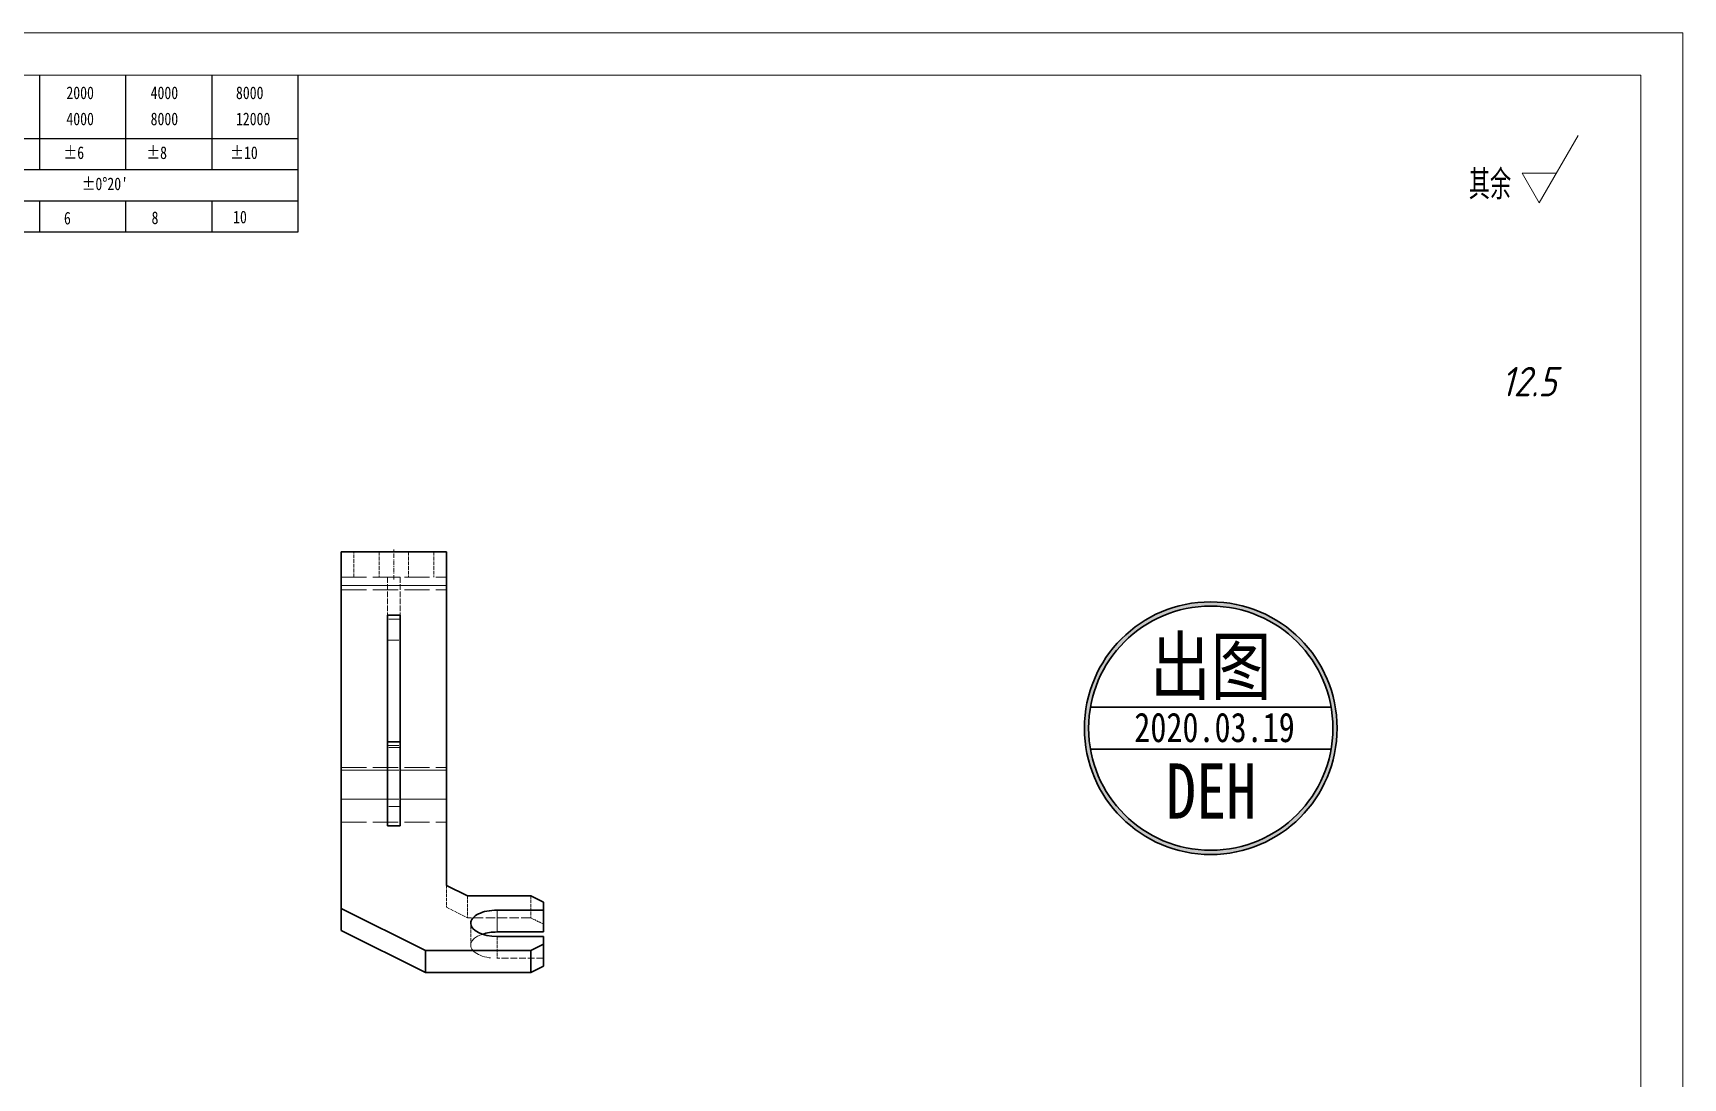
# Model space of a CAD drawing. Header units: millimetres. Extents: x -49572 to 104182, y -50696 to 51993.
# Drawn here: x -46368.4 to -45976.6, y 49238.4 to 49486.6 of the extents above; entities that cross this region are included whole.
import ezdxf
from ezdxf.enums import TextEntityAlignment as Align

# ---------------------------------------------------------------- set-up
doc = ezdxf.new("R2010")
doc.units = ezdxf.units.MM
doc.header["$LTSCALE"] = 0.5
for name, pattern in [('DASHDOT', [18.5, 12, -3, 0.5, -3]), ('DASHED', [15, 12, -3]), ('DOT2', [0.125, 0, -0.125])]:
    doc.linetypes.add(name, pattern=pattern)
for name, color, linetype, lineweight in [('印章专用-出图', 1, 'Continuous', 80), ('图框', 7, 'Continuous', 18), ('标注线', 3, 'Continuous', 18)]:
    doc.layers.add(name, color=color, linetype=linetype, lineweight=lineweight)
doc.layers.add('图\\M+19E79\\M+195B6\\M+18E9A', color=7, linetype='Continuous')
doc.layers.add('打印', color=7, linetype='Continuous', lineweight=15, plot=False)
doc.layers.add('打印-禁用', color=7, linetype='Continuous', lineweight=15, plot=False)
doc.styles.add('国标', font='simfang.ttf', dxfattribs={"width": 0.8})
doc.styles.add('机械长仿宋', font='gbenor.shx', dxfattribs={"height": 1, "bigfont": 'gbcbig.shx'})

# ---------------------------------------------------------------- blocks, each defined once
blk = doc.blocks.new('GZDEH零件A3图框V01版')
at = {"layer": '图\\M+19E79\\M+195B6\\M+18E9A', "color": 9}
for p, q in [((3082.42, -1561.98), (3082.42, -1554.46)), ((3092.64, -1561.98), (3092.64, -1554.46)), ((3102.86, -1561.98), (3102.86, -1554.46)), ((3113.09, -1573.08), (3113.09, -1554.46)), ((2996.09, -1561.98), (3113.09, -1561.98)), ((3082.42, -1565.68), (3082.42, -1561.98)), ((3092.64, -1565.68), (3092.64, -1561.98)), ((3102.86, -1565.68), (3102.86, -1561.98)), ((2996.09, -1565.68), (3113.09, -1565.68)), ((2996.09, -1569.38), (3113.09, -1569.38)), ((3082.42, -1573.08), (3082.42, -1569.48)), ((3092.64, -1573.08), (3092.64, -1569.38)), ((3102.86, -1573.08), (3102.86, -1569.38)), ((2990.09, -1573.08), (3113.09, -1573.08))]:
    blk.add_line(p, q, dxfattribs=at)
at = {"layer": '图框', "linetype": 'Continuous'}
for p, q in [((3272.49, -1554.46), (2882.49, -1554.46)), ((3272.49, -1832.96), (3272.49, -1554.46))]:
    blk.add_line(p, q, dxfattribs=at)
at = {"layer": '打印-禁用', "linetype": 'Continuous'}
for p, q in [((3277.49, -1549.46), (2857.49, -1549.46)), ((3277.49, -1846.46), (3277.49, -1549.46))]:
    blk.add_line(p, q, dxfattribs=at)
at = {"layer": '图\\M+19E79\\M+195B6\\M+18E9A', "color": 9, "style": '国标', "width": 0.8}
for s, p in [('2000', (3085.57, -1557.31)), ('4000', (3095.57, -1557.31)), ('8000', (3105.7, -1557.31)), ('4000', (3085.57, -1560.41)), ('8000', (3095.57, -1560.41)), ('12000', (3105.7, -1560.41)), ('±6', (3085.22, -1564.42)), ('±8', (3095.06, -1564.42)), ('±10', (3105.02, -1564.42)), ("±0%%D20'", (3087.38, -1568.12)), ('6', (3085.28, -1572.19)), ('8', (3095.68, -1572.15)), ('10', (3105.36, -1572.06))]:
    blk.add_text(s, height=1.5, dxfattribs=at).set_placement(p)
blk = doc.blocks.new('DEH A3')
at = {"layer": '图框'}
blk.add_blockref('GZDEH零件A3图框V01版', (-2857.49, 1846.46), dxfattribs=at)
blk = doc.blocks.new('FINISHER_TR')
at = {"layer": '标注线'}
for p, q in [((0, 0), (4.62, 8)), ((-2.02, 3.5), (0, 0)), ((2.02, 3.5), (-2.02, 3.5))]:
    blk.add_line(p, q, dxfattribs=at)
at = {"layer": '标注线', "color": 2, "style": '机械长仿宋', "oblique": 15}
blk.add_attdef('0.0', text='', height=3.5, dxfattribs=at).set_placement((2.03, -24.04), align=Align.BOTTOM_RIGHT)
blk = doc.blocks.new('其余12.5')
at = {"layer": '标注线'}
blk.add_blockref('FINISHER_TR', (0, 0), dxfattribs=at).add_auto_attribs({'0.0': '12.5'})
at = {"layer": '标注线', "color": 7, "linetype": 'DOT2', "style": '机械长仿宋'}
blk.add_text('其余', height=3.5, dxfattribs=at).set_placement((-8.38, 0.4))
blk = doc.blocks.new('出图章')
at = {"layer": '印章专用-出图'}
h = blk.add_hatch(color=256, dxfattribs=at)
h.paths.add_polyline_path([(15, 0, 1), (-15, 0, 1)])
h.paths.add_polyline_path([(14.5, 0, 1), (-14.5, 0, 1)], flags=16)
h.paths.add_polyline_path([(-7.31, -12.35), (7.41, -12.35), (7.41, -2.73), (-7.31, -2.73)], flags=8)
at = {"layer": '印章专用-出图', "lineweight": 35}
for p, q in [((-14.28, 2.5), (14.28, 2.5)), ((-14.28, -2.5), (14.28, -2.5))]:
    blk.add_line(p, q, dxfattribs=at)
for radius in [15, 14.5]:
    blk.add_circle((0, 0), radius, dxfattribs=at)
at = {"layer": '印章专用-出图', "color": 4, "style": '国标', "width": 0.8}
blk.add_text('DEH', height=6.562, dxfattribs=at).set_placement((0.05, -10.74), align=Align.CENTER)
at = {"layer": '印章专用-出图', "color": 3, "style": '国标', "width": 0.8}
blk.add_attdef('出图', text='', height=6.6, dxfattribs=at).set_placement((0, 7.35), align=Align.MIDDLE_CENTER)
at = {"layer": '印章专用-出图', "color": 2, "style": '国标', "width": 0.8}
blk.add_attdef('XXXX.XX.XX', text='', height=3.5, dxfattribs=at).set_placement((0.45, 0.1), align=Align.MIDDLE_CENTER)
blk = doc.blocks.new('YZ-CT')
at = {"layer": '印章专用-出图'}
blk.add_blockref('出图章', (0.63, 0), dxfattribs=at).add_auto_attribs({'出图': '出图', 'XXXX.XX.XX': '2020.03.19'})

msp = doc.modelspace()

# ---------------------------------------------------------------- linework, layer by layer
at = {"color": 7, "lineweight": 35}
for p, q in [((-46270.186, 49363.393), (-46295.186, 49363.393)), ((-46295.186, 49311.576), (-46295.186, 49355.393)), ((-46270.186, 49355.393), (-46270.186, 49311.576)), ((-46284.186, 49318.296), (-46284.186, 49348.393)), ((-46281.186, 49318.296), (-46281.186, 49348.393)), ((-46284.186, 49298.296), (-46284.186, 49318.296)), ((-46281.186, 49298.296), (-46281.186, 49318.296)), ((-46295.186, 49304.647), (-46295.186, 49278.689)), ((-46270.186, 49304.647), (-46270.186, 49284.189)), ((-46275.186, 49268.689), (-46295.186, 49278.689)), ((-46275.186, 49263.493), (-46295.186, 49273.493)), ((-46275.186, 49268.689), (-46250.186, 49268.689)), ((-46275.186, 49263.493), (-46250.186, 49263.493))]:
    msp.add_line(p, q, dxfattribs=at)
at = {"color": 7, "lineweight": 35, "ltscale": 0.2}
for p, q in [((-46295.186, 49355.393), (-46295.186, 49363.393)), ((-46270.186, 49363.393), (-46270.186, 49355.393))]:
    msp.add_line(p, q, dxfattribs=at)
at = {"color": 1, "linetype": 'DASHED', "lineweight": 13, "ltscale": 0.15}
for p, q in [((-46292.186, 49357.393), (-46292.186, 49363.393)), ((-46286.186, 49363.393), (-46286.186, 49357.393)), ((-46279.186, 49363.393), (-46279.186, 49357.393)), ((-46273.186, 49363.393), (-46273.186, 49357.393))]:
    msp.add_line(p, q, dxfattribs=at)
at = {"color": 2, "linetype": 'DASHDOT', "lineweight": 13, "ltscale": 0.179999}
msp.add_line((-46282.686, 49356.793), (-46282.686, 49363.993), dxfattribs=at)
at = {"color": 1, "linetype": 'DASHED', "lineweight": 13}
for p, q in [((-46295.186, 49357.393), (-46270.186, 49357.393)), ((-46295.186, 49354.393), (-46270.186, 49354.393)), ((-46295.186, 49312.153), (-46270.186, 49312.153)), ((-46295.186, 49299.162), (-46270.186, 49299.162))]:
    msp.add_line(p, q, dxfattribs=at)
at = {"color": 1, "linetype": 'DASHED', "lineweight": 13, "ltscale": 0.075}
for p, q in [((-46281.186, 49357.393), (-46284.186, 49357.393)), ((-46281.186, 49347.393), (-46284.186, 49347.393)), ((-46284.186, 49342.393), (-46281.186, 49342.393)), ((-46284.186, 49317.393), (-46281.186, 49317.393)), ((-46281.186, 49316.957), (-46284.186, 49316.957)), ((-46284.186, 49311.576), (-46281.186, 49311.576)), ((-46284.186, 49304.647), (-46281.186, 49304.647)), ((-46281.186, 49302.957), (-46284.186, 49302.957))]:
    msp.add_line(p, q, dxfattribs=at)
at = {"color": 1, "linetype": 'DASHED', "lineweight": 13, "ltscale": 0.224997}
for p, q in [((-46284.186, 49357.393), (-46284.186, 49348.393)), ((-46281.186, 49357.393), (-46281.186, 49348.393))]:
    msp.add_line(p, q, dxfattribs=at)
at = {"color": 7, "lineweight": 13}
msp.add_line((-46270.186, 49355.393), (-46295.186, 49355.393), dxfattribs=at)
at = {"color": 7, "lineweight": 35, "ltscale": 0.075}
for p, q in [((-46284.186, 49348.393), (-46281.186, 49348.393)), ((-46284.186, 49318.296), (-46281.186, 49318.296)), ((-46284.186, 49298.296), (-46281.186, 49298.296))]:
    msp.add_line(p, q, dxfattribs=at)
at = {"color": 7, "lineweight": 35, "ltscale": 0.173206}
for p, q in [((-46295.186, 49304.647), (-46295.186, 49311.576)), ((-46270.186, 49311.576), (-46270.186, 49304.647))]:
    msp.add_line(p, q, dxfattribs=at)
at = {"color": 7, "lineweight": 13, "ltscale": 0.275}
for p, q in [((-46295.186, 49311.576), (-46284.186, 49311.576)), ((-46281.186, 49311.576), (-46270.186, 49311.576)), ((-46295.186, 49304.647), (-46284.186, 49304.647)), ((-46281.186, 49304.647), (-46270.186, 49304.647))]:
    msp.add_line(p, q, dxfattribs=at)
at = {"color": 1, "linetype": 'DASHED', "lineweight": 13, "ltscale": 0.129901}
for p, q in [((-46270.186, 49284.189), (-46270.186, 49278.993)), ((-46265.186, 49281.689), (-46265.186, 49276.493)), ((-46250.186, 49281.689), (-46250.186, 49276.493)), ((-46264.436, 49269.993), (-46264.436, 49275.189)), ((-46258.186, 49272.064), (-46258.186, 49266.868))]:
    msp.add_line(p, q, dxfattribs=at)
at = {"color": 7, "lineweight": 35, "ltscale": 0.139754}
msp.add_line((-46270.186, 49284.189), (-46265.186, 49281.689), dxfattribs=at)
at = {"color": 7, "lineweight": 35, "ltscale": 0.375}
msp.add_line((-46250.186, 49281.689), (-46265.186, 49281.689), dxfattribs=at)
at = {"color": 7, "lineweight": 35, "ltscale": 0.083853}
for p, q in [((-46247.186, 49280.189), (-46250.186, 49281.689)), ((-46247.186, 49270.189), (-46250.186, 49268.689)), ((-46250.186, 49263.493), (-46247.186, 49264.993))]:
    msp.add_line(p, q, dxfattribs=at)
at = {"color": 7, "lineweight": 35, "ltscale": 0.129901}
for p, q in [((-46295.186, 49273.493), (-46295.186, 49278.689)), ((-46247.186, 49278.314), (-46247.186, 49273.118)), ((-46247.186, 49264.993), (-46247.186, 49270.189)), ((-46275.186, 49263.493), (-46275.186, 49268.689)), ((-46250.186, 49263.493), (-46250.186, 49268.689))]:
    msp.add_line(p, q, dxfattribs=at)
at = {"color": 1, "linetype": 'DASHED', "lineweight": 13, "ltscale": 0.139754}
msp.add_line((-46270.186, 49278.993), (-46265.186, 49276.493), dxfattribs=at)
at = {"color": 7, "lineweight": 13, "ltscale": 0.129901}
msp.add_line((-46258.186, 49278.314), (-46258.186, 49273.118), dxfattribs=at)
at = {"color": 7, "lineweight": 35, "ltscale": 0.275}
for p, q in [((-46258.186, 49278.314), (-46247.186, 49278.314)), ((-46258.186, 49273.118), (-46247.186, 49273.118)), ((-46247.186, 49272.064), (-46258.186, 49272.064))]:
    msp.add_line(p, q, dxfattribs=at)
at = {"color": 7, "lineweight": 35, "ltscale": 0.046875}
for p, q in [((-46247.186, 49280.189), (-46247.186, 49278.314)), ((-46247.186, 49272.064), (-46247.186, 49270.189))]:
    msp.add_line(p, q, dxfattribs=at)
at = {"color": 1, "linetype": 'DASHED', "lineweight": 13, "ltscale": 0.375}
msp.add_line((-46250.186, 49276.493), (-46265.186, 49276.493), dxfattribs=at)
at = {"color": 1, "linetype": 'DASHED', "lineweight": 13, "ltscale": 0.083853}
msp.add_line((-46247.186, 49274.993), (-46250.186, 49276.493), dxfattribs=at)
at = {"color": 1, "linetype": 'DASHED', "lineweight": 13, "ltscale": 0.275}
msp.add_line((-46247.186, 49266.868), (-46258.186, 49266.868), dxfattribs=at)
at = {"color": 7, "lineweight": 35}
for centre, start_param, end_param in [((-46258.186, 49275.189), 1.5707963, 3.1415927), ((-46258.186, 49275.189), 3.1415927, 4.712389), ((-46258.186, 49269.993), 1.5707963, 2.1600054)]:
    msp.add_ellipse(centre, major_axis=(6.25, 0), ratio=0.5, start_param=start_param, end_param=end_param, dxfattribs=at)
at = {"color": 1, "linetype": 'DASHED', "lineweight": 13}
for start_param, end_param in [(2.1600054, 3.1415927), (3.1415927, 4.712389)]:
    msp.add_ellipse((-46258.186, 49269.993), major_axis=(6.25, 0), ratio=0.5, start_param=start_param, end_param=end_param, dxfattribs=at)
at = {"layer": '打印'}
msp.add_lwpolyline([(-46816.589, 49486.62), (-45976.589, 49486.62), (-45976.589, 48892.62), (-46816.589, 48892.62)], close=True, dxfattribs=at)

# ---------------------------------------------------------------- block references
at = {"layer": '印章专用-出图', "xscale": 2, "yscale": 2, "zscale": 2}
msp.add_blockref('YZ-CT', (-46089.978, 49321.519), dxfattribs=at)
at = {"layer": '图框', "xscale": 2, "yscale": 2, "zscale": 2}
msp.add_blockref('DEH A3', (-46816.589, 48892.62), dxfattribs=at)
at = {"layer": '标注线', "xscale": 2, "yscale": 2, "zscale": 2}
msp.add_blockref('其余12.5', (-46010.702, 49446.305), dxfattribs=at)

doc.saveas('drawing.dxf')
